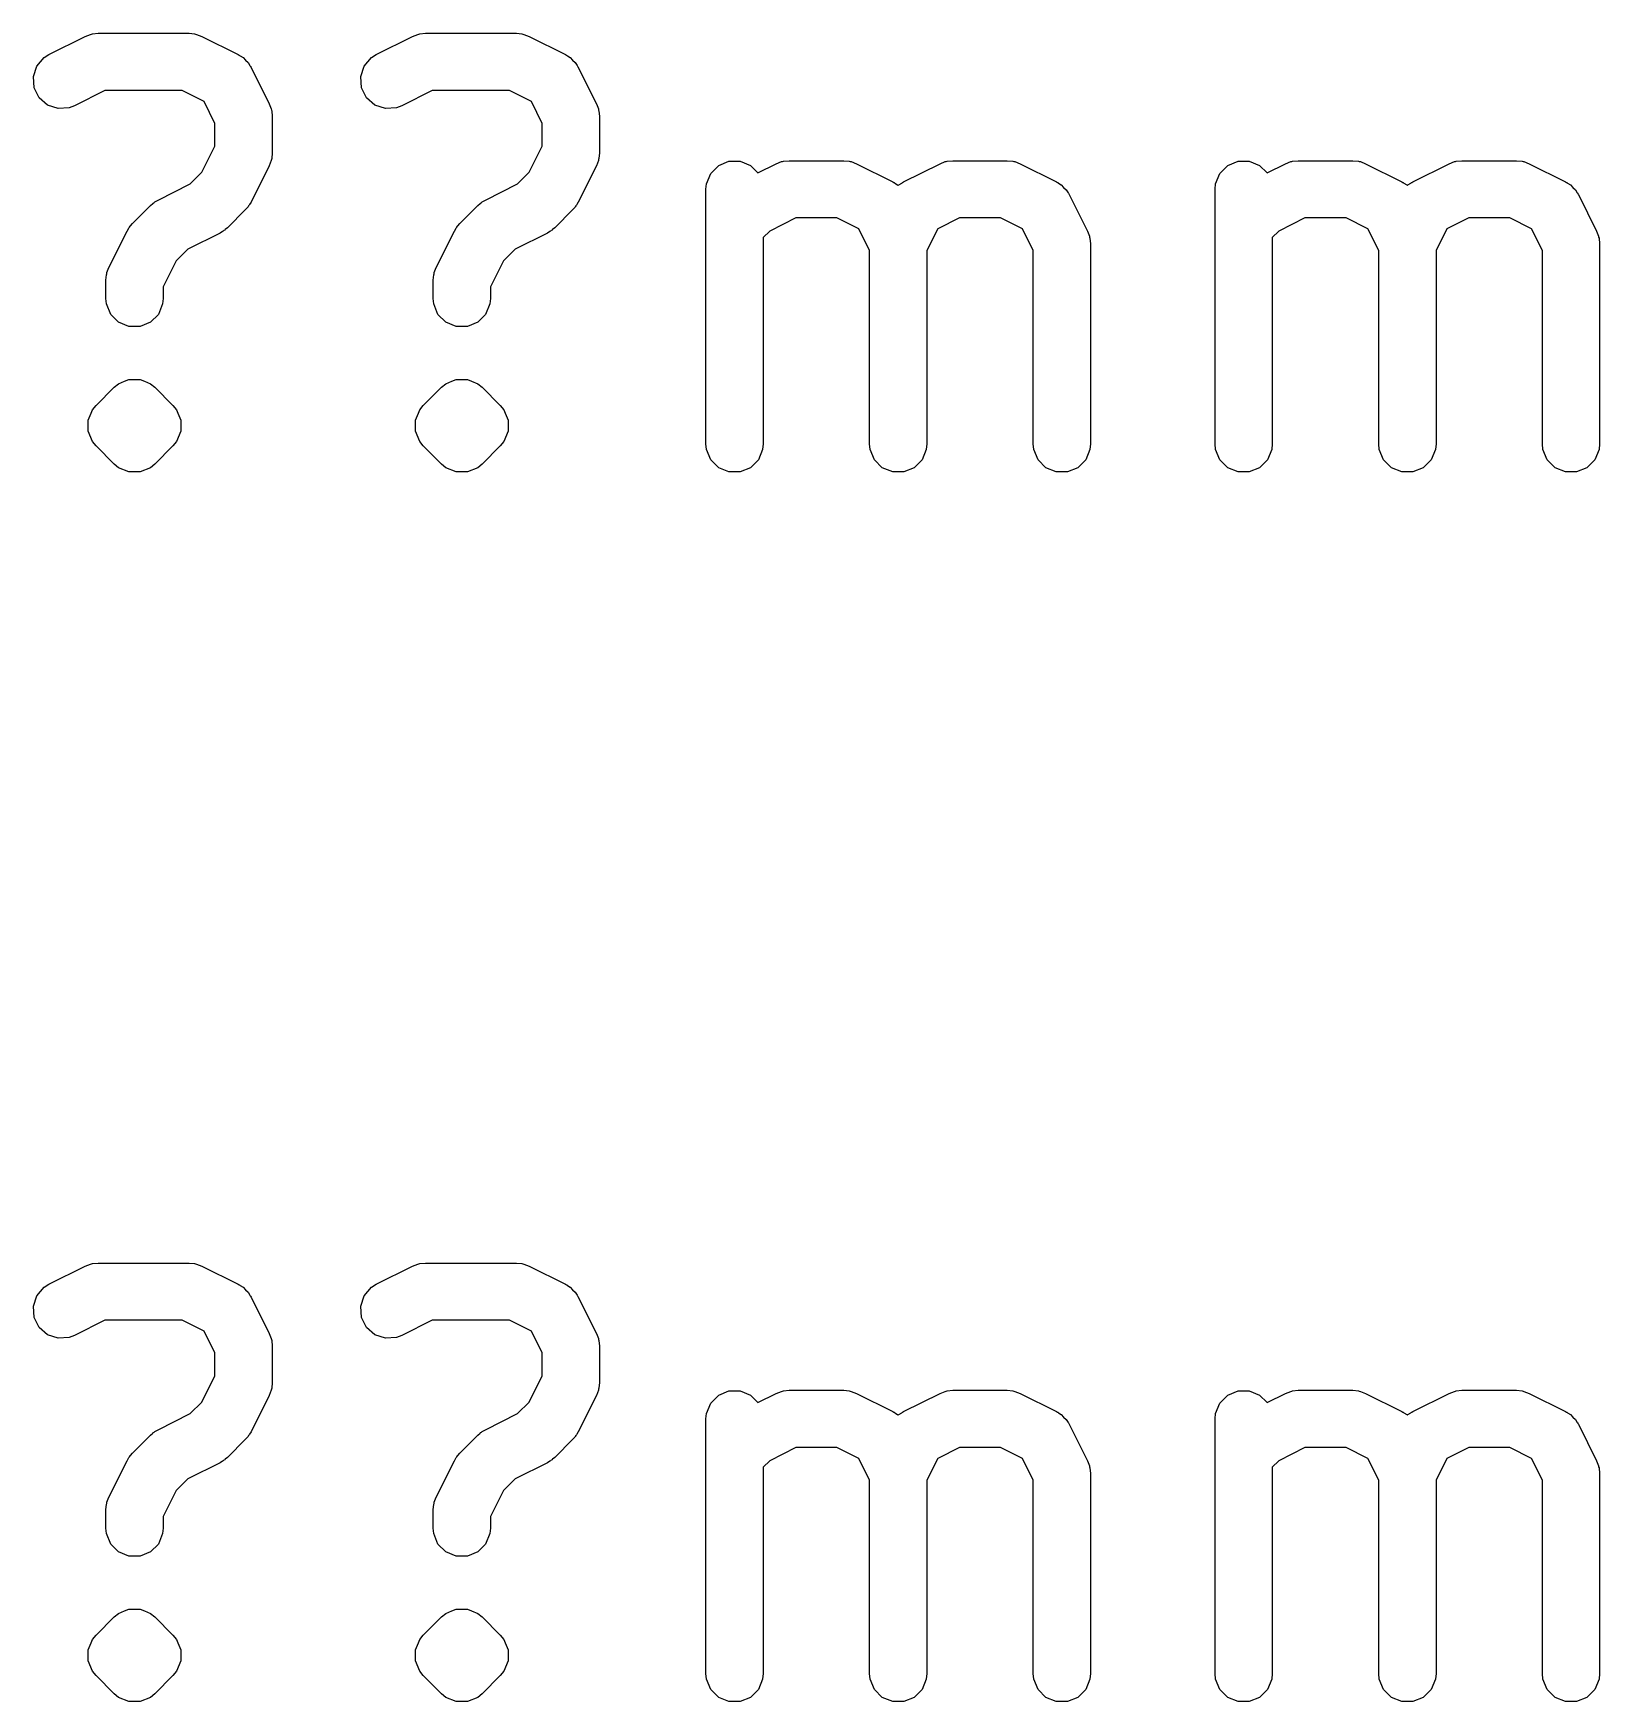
# Model space of a CAD drawing. Extents: x -2.5 to 14, y -2.7 to -1.2.
# Drawn here: x -1.8161 to -1.6546, y -2.2355 to -2.0636 of the extents above; entities that cross this region are included whole.
import ezdxf

# ---------------------------------------------------------------- set-up
doc = ezdxf.new("R2010")
doc.units = 0
doc.header["$MEASUREMENT"] = 0
doc.layers.add('BLACK', color=7, linetype='CONTINUOUS')

msp = doc.modelspace()

# ---------------------------------------------------------------- linework, layer by layer
at = {"layer": 'BLACK', "linetype": 'CONTINUOUS'}
for p, q in [((-1.81071, -2.06387), (-1.81017, -2.06366)), ((-1.81017, -2.06366), (-1.81006, -2.06365)), ((-1.81006, -2.06365), (-1.80996, -2.06361)), ((-1.80996, -2.06361), (-1.80939, -2.06355)), ((-1.80939, -2.06355), (-1.80001, -2.06355)), ((-1.80001, -2.06355), (-1.79944, -2.06361)), ((-1.79944, -2.06361), (-1.79934, -2.06365)), ((-1.79934, -2.06365), (-1.79923, -2.06366)), ((-1.79923, -2.06366), (-1.79869, -2.06387)), ((-1.77696, -2.06387), (-1.77642, -2.06366)), ((-1.77642, -2.06366), (-1.77632, -2.06365)), ((-1.77632, -2.06365), (-1.77622, -2.06361)), ((-1.77622, -2.06361), (-1.77564, -2.06355)), ((-1.77564, -2.06355), (-1.76627, -2.06355)), ((-1.76627, -2.06355), (-1.76569, -2.06361)), ((-1.76569, -2.06361), (-1.76559, -2.06365)), ((-1.76559, -2.06365), (-1.76549, -2.06366)), ((-1.76549, -2.06366), (-1.76495, -2.06387)), ((-1.81446, -2.06574), (-1.81071, -2.06387)), ((-1.79869, -2.06387), (-1.79494, -2.06574)), ((-1.78071, -2.06574), (-1.77696, -2.06387)), ((-1.76495, -2.06387), (-1.7612, -2.06574)), ((-1.81607, -2.06801), (-1.8157, -2.06692)), ((-1.8157, -2.06692), (-1.81495, -2.06605)), ((-1.81495, -2.06605), (-1.81446, -2.06574)), ((-1.79494, -2.06574), (-1.79485, -2.0658)), ((-1.79485, -2.0658), (-1.7948, -2.06582)), ((-1.7948, -2.06582), (-1.79475, -2.06586)), ((-1.79475, -2.06586), (-1.79445, -2.06605)), ((-1.79445, -2.06605), (-1.79421, -2.06633)), ((-1.79421, -2.06633), (-1.79393, -2.06657)), ((-1.79393, -2.06657), (-1.79375, -2.06686)), ((-1.79375, -2.06686), (-1.7937, -2.06692)), ((-1.7937, -2.06692), (-1.79368, -2.06696)), ((-1.79368, -2.06696), (-1.79362, -2.06706)), ((-1.79362, -2.06706), (-1.79175, -2.07081)), ((-1.78232, -2.06801), (-1.78196, -2.06692)), ((-1.78196, -2.06692), (-1.7812, -2.06605)), ((-1.7812, -2.06605), (-1.78071, -2.06574)), ((-1.7612, -2.06574), (-1.7611, -2.0658)), ((-1.7611, -2.0658), (-1.76106, -2.06582)), ((-1.76106, -2.06582), (-1.761, -2.06586)), ((-1.761, -2.06586), (-1.76071, -2.06605)), ((-1.76071, -2.06605), (-1.76047, -2.06633)), ((-1.76047, -2.06633), (-1.76019, -2.06657)), ((-1.76019, -2.06657), (-1.76, -2.06686)), ((-1.76, -2.06686), (-1.75995, -2.06692)), ((-1.75995, -2.06692), (-1.75994, -2.06696)), ((-1.75994, -2.06696), (-1.75988, -2.06706)), ((-1.75988, -2.06706), (-1.758, -2.07081)), ((-1.81599, -2.06916), (-1.81607, -2.06801)), ((-1.78224, -2.06916), (-1.78232, -2.06801)), ((-1.81547, -2.07019), (-1.81599, -2.06916)), ((-1.8146, -2.07095), (-1.81547, -2.07019)), ((-1.80869, -2.06946), (-1.81182, -2.07102)), ((-1.80071, -2.06946), (-1.80869, -2.06946)), ((-1.79847, -2.07058), (-1.80071, -2.06946)), ((-1.79734, -2.07283), (-1.79847, -2.07058)), ((-1.78172, -2.07019), (-1.78224, -2.06916)), ((-1.78085, -2.07095), (-1.78172, -2.07019)), ((-1.77495, -2.06946), (-1.77807, -2.07102)), ((-1.76697, -2.06946), (-1.77495, -2.06946)), ((-1.76472, -2.07058), (-1.76697, -2.06946)), ((-1.7636, -2.07283), (-1.76472, -2.07058)), ((-1.81351, -2.07131), (-1.8146, -2.07095)), ((-1.81236, -2.07123), (-1.81351, -2.07131)), ((-1.81182, -2.07102), (-1.81236, -2.07123)), ((-1.79175, -2.07081), (-1.79154, -2.07135)), ((-1.79154, -2.07135), (-1.79153, -2.07146)), ((-1.79153, -2.07146), (-1.79149, -2.07155)), ((-1.79149, -2.07155), (-1.79144, -2.07213)), ((-1.79144, -2.07213), (-1.79144, -2.07588)), ((-1.77976, -2.07131), (-1.78085, -2.07095)), ((-1.77861, -2.07123), (-1.77976, -2.07131)), ((-1.77807, -2.07102), (-1.77861, -2.07123)), ((-1.758, -2.07081), (-1.7578, -2.07135)), ((-1.7578, -2.07135), (-1.75779, -2.07146)), ((-1.75779, -2.07146), (-1.75775, -2.07155)), ((-1.75775, -2.07155), (-1.75769, -2.07213)), ((-1.75769, -2.07213), (-1.75769, -2.07588)), ((-1.79734, -2.07518), (-1.79734, -2.07283)), ((-1.7636, -2.07518), (-1.7636, -2.07283)), ((-1.79869, -2.07788), (-1.79734, -2.07518)), ((-1.76495, -2.07788), (-1.7636, -2.07518)), ((-1.79175, -2.0772), (-1.79362, -2.08095)), ((-1.79154, -2.07666), (-1.79175, -2.0772)), ((-1.79153, -2.07655), (-1.79154, -2.07666)), ((-1.79149, -2.07646), (-1.79153, -2.07655)), ((-1.79144, -2.07588), (-1.79149, -2.07646)), ((-1.758, -2.0772), (-1.75988, -2.08095)), ((-1.7578, -2.07666), (-1.758, -2.0772)), ((-1.75779, -2.07655), (-1.7578, -2.07666)), ((-1.75775, -2.07646), (-1.75779, -2.07655)), ((-1.75769, -2.07588), (-1.75775, -2.07646)), ((-1.74623, -2.07799), (-1.74541, -2.07717)), ((-1.74541, -2.07717), (-1.74435, -2.07673)), ((-1.74435, -2.07673), (-1.7432, -2.07673)), ((-1.7432, -2.07673), (-1.74213, -2.07717)), ((-1.74213, -2.07717), (-1.74137, -2.07794)), ((-1.74137, -2.07794), (-1.73947, -2.07699)), ((-1.73947, -2.07699), (-1.73893, -2.07678)), ((-1.73893, -2.07678), (-1.73882, -2.07677)), ((-1.73882, -2.07677), (-1.73872, -2.07673)), ((-1.73872, -2.07673), (-1.73815, -2.07668)), ((-1.73815, -2.07668), (-1.73252, -2.07668)), ((-1.73252, -2.07668), (-1.73195, -2.07673)), ((-1.73195, -2.07673), (-1.73185, -2.07677)), ((-1.73185, -2.07677), (-1.73174, -2.07678)), ((-1.73174, -2.07678), (-1.7312, -2.07699)), ((-1.7312, -2.07699), (-1.72745, -2.07886)), ((-1.72634, -2.07886), (-1.72259, -2.07699)), ((-1.72259, -2.07699), (-1.72205, -2.07678)), ((-1.72205, -2.07678), (-1.72195, -2.07677)), ((-1.72195, -2.07677), (-1.72185, -2.07673)), ((-1.72185, -2.07673), (-1.72127, -2.07668)), ((-1.72127, -2.07668), (-1.71565, -2.07668)), ((-1.71565, -2.07668), (-1.71507, -2.07673)), ((-1.71507, -2.07673), (-1.71498, -2.07677)), ((-1.71498, -2.07677), (-1.71487, -2.07678)), ((-1.71487, -2.07678), (-1.71433, -2.07699)), ((-1.71433, -2.07699), (-1.71058, -2.07886)), ((-1.69373, -2.07799), (-1.69292, -2.07717)), ((-1.69292, -2.07717), (-1.69185, -2.07673)), ((-1.69185, -2.07673), (-1.6907, -2.07673)), ((-1.6907, -2.07673), (-1.68964, -2.07717)), ((-1.68964, -2.07717), (-1.68887, -2.07794)), ((-1.68887, -2.07794), (-1.68697, -2.07699)), ((-1.68697, -2.07699), (-1.68643, -2.07678)), ((-1.68643, -2.07678), (-1.68633, -2.07677)), ((-1.68633, -2.07677), (-1.68623, -2.07673)), ((-1.68623, -2.07673), (-1.68565, -2.07668)), ((-1.68565, -2.07668), (-1.68003, -2.07668)), ((-1.68003, -2.07668), (-1.67945, -2.07673)), ((-1.67945, -2.07673), (-1.67936, -2.07677)), ((-1.67936, -2.07677), (-1.67925, -2.07678)), ((-1.67925, -2.07678), (-1.67871, -2.07699)), ((-1.67871, -2.07699), (-1.67496, -2.07886)), ((-1.67385, -2.07886), (-1.6701, -2.07699)), ((-1.6701, -2.07699), (-1.66956, -2.07678)), ((-1.66956, -2.07678), (-1.66945, -2.07677)), ((-1.66945, -2.07677), (-1.66936, -2.07673)), ((-1.66936, -2.07673), (-1.66878, -2.07668)), ((-1.66878, -2.07668), (-1.66316, -2.07668)), ((-1.66316, -2.07668), (-1.66258, -2.07673)), ((-1.66258, -2.07673), (-1.66248, -2.07677)), ((-1.66248, -2.07677), (-1.66238, -2.07678)), ((-1.66238, -2.07678), (-1.66184, -2.07699)), ((-1.66184, -2.07699), (-1.65809, -2.07886)), ((-1.80321, -2.08074), (-1.79989, -2.07908)), ((-1.79989, -2.07908), (-1.79869, -2.07788)), ((-1.76946, -2.08074), (-1.76614, -2.07908)), ((-1.76614, -2.07908), (-1.76495, -2.07788)), ((-1.74672, -2.07963), (-1.74667, -2.07905)), ((-1.74667, -2.07905), (-1.74623, -2.07799)), ((-1.72745, -2.07886), (-1.72736, -2.07892)), ((-1.72736, -2.07892), (-1.72731, -2.07894)), ((-1.72731, -2.07894), (-1.72725, -2.07899)), ((-1.72725, -2.07899), (-1.72696, -2.07917)), ((-1.72696, -2.07917), (-1.7269, -2.07925)), ((-1.7269, -2.07925), (-1.72683, -2.07917)), ((-1.72683, -2.07917), (-1.72654, -2.07899)), ((-1.72654, -2.07899), (-1.72649, -2.07894)), ((-1.72649, -2.07894), (-1.72644, -2.07892)), ((-1.72644, -2.07892), (-1.72634, -2.07886)), ((-1.71058, -2.07886), (-1.71048, -2.07892)), ((-1.71048, -2.07892), (-1.71044, -2.07894)), ((-1.71044, -2.07894), (-1.71038, -2.07899)), ((-1.71038, -2.07899), (-1.71009, -2.07917)), ((-1.71009, -2.07917), (-1.70985, -2.07945)), ((-1.69423, -2.07963), (-1.69417, -2.07905)), ((-1.69417, -2.07905), (-1.69373, -2.07799)), ((-1.67496, -2.07886), (-1.67486, -2.07892)), ((-1.67486, -2.07892), (-1.67482, -2.07894)), ((-1.67482, -2.07894), (-1.67476, -2.07899)), ((-1.67476, -2.07899), (-1.67447, -2.07917)), ((-1.67447, -2.07917), (-1.6744, -2.07925)), ((-1.6744, -2.07925), (-1.67434, -2.07917)), ((-1.67434, -2.07917), (-1.67405, -2.07899)), ((-1.67405, -2.07899), (-1.67399, -2.07894)), ((-1.67399, -2.07894), (-1.67395, -2.07892)), ((-1.67395, -2.07892), (-1.67385, -2.07886)), ((-1.65809, -2.07886), (-1.65799, -2.07892)), ((-1.65799, -2.07892), (-1.65794, -2.07894)), ((-1.65794, -2.07894), (-1.65789, -2.07899)), ((-1.65789, -2.07899), (-1.6576, -2.07917)), ((-1.6576, -2.07917), (-1.65735, -2.07945)), ((-1.8037, -2.08105), (-1.80361, -2.08099)), ((-1.80361, -2.08099), (-1.80353, -2.08092)), ((-1.80353, -2.08092), (-1.80346, -2.08089)), ((-1.80346, -2.08089), (-1.80321, -2.08074)), ((-1.79362, -2.08095), (-1.79378, -2.0812)), ((-1.76995, -2.08105), (-1.76986, -2.08099)), ((-1.76986, -2.08099), (-1.76978, -2.08092)), ((-1.76978, -2.08092), (-1.76971, -2.08089)), ((-1.76971, -2.08089), (-1.76946, -2.08074)), ((-1.75988, -2.08095), (-1.76003, -2.0812)), ((-1.74672, -2.10588), (-1.74672, -2.07963)), ((-1.70985, -2.07945), (-1.70957, -2.07969)), ((-1.70957, -2.07969), (-1.70938, -2.07999)), ((-1.70938, -2.07999), (-1.70934, -2.08004)), ((-1.70934, -2.08004), (-1.70932, -2.08009)), ((-1.70932, -2.08009), (-1.70926, -2.08018)), ((-1.70926, -2.08018), (-1.70738, -2.08393)), ((-1.69423, -2.10588), (-1.69423, -2.07963)), ((-1.65735, -2.07945), (-1.65707, -2.07969)), ((-1.65707, -2.07969), (-1.65689, -2.07999)), ((-1.65689, -2.07999), (-1.65684, -2.08004)), ((-1.65684, -2.08004), (-1.65683, -2.08009)), ((-1.65683, -2.08009), (-1.65677, -2.08018)), ((-1.65677, -2.08018), (-1.65489, -2.08393)), ((-1.80585, -2.08317), (-1.80398, -2.08129)), ((-1.80398, -2.08129), (-1.80375, -2.08111)), ((-1.80375, -2.08111), (-1.8037, -2.08105)), ((-1.79418, -2.08172), (-1.79605, -2.08359)), ((-1.79399, -2.08149), (-1.79418, -2.08172)), ((-1.79393, -2.08144), (-1.79399, -2.08149)), ((-1.79388, -2.08135), (-1.79393, -2.08144)), ((-1.79381, -2.08127), (-1.79388, -2.08135)), ((-1.79378, -2.0812), (-1.79381, -2.08127)), ((-1.77211, -2.08317), (-1.77023, -2.08129)), ((-1.77023, -2.08129), (-1.77, -2.08111)), ((-1.77, -2.08111), (-1.76995, -2.08105)), ((-1.76043, -2.08172), (-1.76231, -2.08359)), ((-1.76025, -2.08149), (-1.76043, -2.08172)), ((-1.76019, -2.08144), (-1.76025, -2.08149)), ((-1.76013, -2.08135), (-1.76019, -2.08144)), ((-1.76006, -2.08127), (-1.76013, -2.08135)), ((-1.76003, -2.0812), (-1.76006, -2.08127)), ((-1.73745, -2.08258), (-1.74015, -2.08393)), ((-1.73322, -2.08258), (-1.73745, -2.08258)), ((-1.73097, -2.08371), (-1.73322, -2.08258)), ((-1.72058, -2.08258), (-1.72282, -2.08371)), ((-1.71635, -2.08258), (-1.72058, -2.08258)), ((-1.7141, -2.08371), (-1.71635, -2.08258)), ((-1.68496, -2.08258), (-1.68765, -2.08393)), ((-1.68073, -2.08258), (-1.68496, -2.08258)), ((-1.67848, -2.08371), (-1.68073, -2.08258)), ((-1.66808, -2.08258), (-1.67033, -2.08371)), ((-1.66385, -2.08258), (-1.66808, -2.08258)), ((-1.66161, -2.08371), (-1.66385, -2.08258)), ((-1.80828, -2.08768), (-1.8064, -2.08393)), ((-1.8064, -2.08393), (-1.80625, -2.08369)), ((-1.80625, -2.08369), (-1.80622, -2.08361)), ((-1.80622, -2.08361), (-1.80615, -2.08353)), ((-1.80615, -2.08353), (-1.8061, -2.08344)), ((-1.8061, -2.08344), (-1.80604, -2.08339)), ((-1.80604, -2.08339), (-1.80585, -2.08317)), ((-1.79682, -2.08415), (-1.80014, -2.08581)), ((-1.79657, -2.08399), (-1.79682, -2.08415)), ((-1.7965, -2.08396), (-1.79657, -2.08399)), ((-1.79642, -2.08389), (-1.7965, -2.08396)), ((-1.79633, -2.08384), (-1.79642, -2.08389)), ((-1.79628, -2.08378), (-1.79633, -2.08384)), ((-1.79605, -2.08359), (-1.79628, -2.08378)), ((-1.77453, -2.08768), (-1.77266, -2.08393)), ((-1.77266, -2.08393), (-1.7725, -2.08369)), ((-1.7725, -2.08369), (-1.77247, -2.08361)), ((-1.77247, -2.08361), (-1.77241, -2.08353)), ((-1.77241, -2.08353), (-1.77235, -2.08344)), ((-1.77235, -2.08344), (-1.77229, -2.08339)), ((-1.77229, -2.08339), (-1.77211, -2.08317)), ((-1.76307, -2.08415), (-1.76639, -2.08581)), ((-1.76283, -2.08399), (-1.76307, -2.08415)), ((-1.76275, -2.08396), (-1.76283, -2.08399)), ((-1.76267, -2.08389), (-1.76275, -2.08396)), ((-1.76258, -2.08384), (-1.76267, -2.08389)), ((-1.76253, -2.08378), (-1.76258, -2.08384)), ((-1.76231, -2.08359), (-1.76253, -2.08378)), ((-1.74015, -2.08393), (-1.74082, -2.0846)), ((-1.72985, -2.08595), (-1.73097, -2.08371)), ((-1.72282, -2.08371), (-1.72395, -2.08595)), ((-1.71298, -2.08595), (-1.7141, -2.08371)), ((-1.70738, -2.08393), (-1.70718, -2.08447)), ((-1.68765, -2.08393), (-1.68833, -2.0846)), ((-1.67736, -2.08595), (-1.67848, -2.08371)), ((-1.67033, -2.08371), (-1.67145, -2.08595)), ((-1.66048, -2.08595), (-1.66161, -2.08371)), ((-1.65489, -2.08393), (-1.65468, -2.08447)), ((-1.80014, -2.08581), (-1.80134, -2.087)), ((-1.76639, -2.08581), (-1.76759, -2.087)), ((-1.74082, -2.0846), (-1.74082, -2.10588)), ((-1.72985, -2.10588), (-1.72985, -2.08595)), ((-1.72395, -2.08595), (-1.72395, -2.10588)), ((-1.71298, -2.10588), (-1.71298, -2.08595)), ((-1.70718, -2.08447), (-1.70717, -2.08458)), ((-1.70717, -2.08458), (-1.70713, -2.08468)), ((-1.70713, -2.08468), (-1.70707, -2.08525)), ((-1.70707, -2.08525), (-1.70707, -2.10588)), ((-1.68833, -2.0846), (-1.68833, -2.10588)), ((-1.67736, -2.10588), (-1.67736, -2.08595)), ((-1.67145, -2.08595), (-1.67145, -2.10588)), ((-1.66048, -2.10588), (-1.66048, -2.08595)), ((-1.65468, -2.08447), (-1.65468, -2.08458)), ((-1.65468, -2.08458), (-1.65464, -2.08468)), ((-1.65464, -2.08468), (-1.65458, -2.08525)), ((-1.65458, -2.08525), (-1.65458, -2.10588)), ((-1.80849, -2.08822), (-1.80828, -2.08768)), ((-1.80134, -2.087), (-1.80269, -2.0897)), ((-1.77474, -2.08822), (-1.77453, -2.08768)), ((-1.76759, -2.087), (-1.76894, -2.0897)), ((-1.80859, -2.089), (-1.80853, -2.08843)), ((-1.80859, -2.09088), (-1.80859, -2.089)), ((-1.80853, -2.08843), (-1.80849, -2.08833)), ((-1.80849, -2.08833), (-1.80849, -2.08822)), ((-1.77485, -2.089), (-1.77479, -2.08843)), ((-1.77485, -2.09088), (-1.77485, -2.089)), ((-1.77479, -2.08843), (-1.77475, -2.08833)), ((-1.77475, -2.08833), (-1.77474, -2.08822)), ((-1.80853, -2.09145), (-1.80859, -2.09088)), ((-1.80269, -2.09088), (-1.80274, -2.09145)), ((-1.80269, -2.0897), (-1.80269, -2.09088)), ((-1.77479, -2.09145), (-1.77485, -2.09088)), ((-1.76894, -2.09088), (-1.769, -2.09145)), ((-1.76894, -2.0897), (-1.76894, -2.09088)), ((-1.80809, -2.09252), (-1.80853, -2.09145)), ((-1.80728, -2.09333), (-1.80809, -2.09252)), ((-1.80318, -2.09252), (-1.804, -2.09333)), ((-1.80274, -2.09145), (-1.80318, -2.09252)), ((-1.77435, -2.09252), (-1.77479, -2.09145)), ((-1.77353, -2.09333), (-1.77435, -2.09252)), ((-1.76944, -2.09252), (-1.77025, -2.09333)), ((-1.769, -2.09145), (-1.76944, -2.09252)), ((-1.80621, -2.09377), (-1.80728, -2.09333)), ((-1.80506, -2.09377), (-1.80621, -2.09377)), ((-1.804, -2.09333), (-1.80506, -2.09377)), ((-1.77247, -2.09377), (-1.77353, -2.09333)), ((-1.77132, -2.09377), (-1.77247, -2.09377)), ((-1.77025, -2.09333), (-1.77132, -2.09377)), ((-1.80773, -2.10004), (-1.80728, -2.09967)), ((-1.80728, -2.09967), (-1.80666, -2.09941)), ((-1.80728, -2.09967), (-1.80728, -2.09967)), ((-1.80666, -2.09941), (-1.80621, -2.09923)), ((-1.80621, -2.09923), (-1.80506, -2.09923)), ((-1.80506, -2.09923), (-1.80506, -2.09923)), ((-1.80506, -2.09923), (-1.80462, -2.09941)), ((-1.80462, -2.09941), (-1.804, -2.09967)), ((-1.804, -2.09967), (-1.804, -2.09967)), ((-1.804, -2.09967), (-1.80355, -2.10004)), ((-1.77398, -2.10004), (-1.77353, -2.09967)), ((-1.77353, -2.09967), (-1.77291, -2.09941)), ((-1.77353, -2.09967), (-1.77353, -2.09967)), ((-1.77291, -2.09941), (-1.77247, -2.09923)), ((-1.77247, -2.09923), (-1.77132, -2.09923)), ((-1.77132, -2.09923), (-1.77132, -2.09923)), ((-1.77132, -2.09923), (-1.77088, -2.09941)), ((-1.77088, -2.09941), (-1.77025, -2.09967)), ((-1.77025, -2.09967), (-1.77025, -2.09967)), ((-1.77025, -2.09967), (-1.7698, -2.10004)), ((-1.8096, -2.10191), (-1.80773, -2.10004)), ((-1.80355, -2.10004), (-1.80168, -2.10191)), ((-1.77586, -2.10191), (-1.77398, -2.10004)), ((-1.7698, -2.10004), (-1.76793, -2.10191)), ((-1.81041, -2.10343), (-1.81011, -2.1027)), ((-1.81011, -2.1027), (-1.80997, -2.10236)), ((-1.80997, -2.10236), (-1.8096, -2.10191)), ((-1.80168, -2.10191), (-1.80131, -2.10236)), ((-1.80131, -2.10236), (-1.80117, -2.1027)), ((-1.80117, -2.1027), (-1.80087, -2.10343)), ((-1.77666, -2.10343), (-1.77636, -2.1027)), ((-1.77636, -2.1027), (-1.77622, -2.10236)), ((-1.77622, -2.10236), (-1.77586, -2.10191)), ((-1.76793, -2.10191), (-1.76756, -2.10236)), ((-1.76756, -2.10236), (-1.76742, -2.1027)), ((-1.76742, -2.1027), (-1.76712, -2.10343)), ((-1.81041, -2.10458), (-1.81041, -2.10343)), ((-1.80997, -2.10564), (-1.81041, -2.10458)), ((-1.80087, -2.10458), (-1.80131, -2.10564)), ((-1.80087, -2.10343), (-1.80087, -2.10458)), ((-1.77666, -2.10458), (-1.77666, -2.10343)), ((-1.77622, -2.10564), (-1.77666, -2.10458)), ((-1.76712, -2.10458), (-1.76756, -2.10564)), ((-1.76712, -2.10343), (-1.76712, -2.10458)), ((-1.8096, -2.10609), (-1.80997, -2.10564)), ((-1.80773, -2.10796), (-1.8096, -2.10609)), ((-1.80168, -2.10609), (-1.80355, -2.10796)), ((-1.80131, -2.10564), (-1.80168, -2.10609)), ((-1.77586, -2.10609), (-1.77622, -2.10564)), ((-1.77398, -2.10796), (-1.77586, -2.10609)), ((-1.76793, -2.10609), (-1.7698, -2.10796)), ((-1.76756, -2.10564), (-1.76793, -2.10609)), ((-1.74667, -2.10645), (-1.74672, -2.10588)), ((-1.74623, -2.10752), (-1.74667, -2.10645)), ((-1.74088, -2.10645), (-1.74132, -2.10752)), ((-1.74082, -2.10588), (-1.74088, -2.10645)), ((-1.72979, -2.10645), (-1.72985, -2.10588)), ((-1.72935, -2.10752), (-1.72979, -2.10645)), ((-1.724, -2.10645), (-1.72444, -2.10752)), ((-1.72395, -2.10588), (-1.724, -2.10645)), ((-1.71292, -2.10645), (-1.71298, -2.10588)), ((-1.71248, -2.10752), (-1.71292, -2.10645)), ((-1.70713, -2.10645), (-1.70757, -2.10752)), ((-1.70707, -2.10588), (-1.70713, -2.10645)), ((-1.69417, -2.10645), (-1.69423, -2.10588)), ((-1.69373, -2.10752), (-1.69417, -2.10645)), ((-1.68838, -2.10645), (-1.68882, -2.10752)), ((-1.68833, -2.10588), (-1.68838, -2.10645)), ((-1.6773, -2.10645), (-1.67736, -2.10588)), ((-1.67686, -2.10752), (-1.6773, -2.10645)), ((-1.67151, -2.10645), (-1.67195, -2.10752)), ((-1.67145, -2.10588), (-1.67151, -2.10645)), ((-1.66043, -2.10645), (-1.66048, -2.10588)), ((-1.65999, -2.10752), (-1.66043, -2.10645)), ((-1.65464, -2.10645), (-1.65508, -2.10752)), ((-1.65458, -2.10588), (-1.65464, -2.10645)), ((-1.80728, -2.10833), (-1.80773, -2.10796)), ((-1.80621, -2.10877), (-1.80728, -2.10833)), ((-1.804, -2.10833), (-1.80506, -2.10877)), ((-1.80355, -2.10796), (-1.804, -2.10833)), ((-1.77353, -2.10833), (-1.77398, -2.10796)), ((-1.77247, -2.10877), (-1.77353, -2.10833)), ((-1.77025, -2.10833), (-1.77132, -2.10877)), ((-1.7698, -2.10796), (-1.77025, -2.10833)), ((-1.74541, -2.10833), (-1.74623, -2.10752)), ((-1.74435, -2.10877), (-1.74541, -2.10833)), ((-1.74213, -2.10833), (-1.7432, -2.10877)), ((-1.74132, -2.10752), (-1.74213, -2.10833)), ((-1.72854, -2.10833), (-1.72935, -2.10752)), ((-1.72747, -2.10877), (-1.72854, -2.10833)), ((-1.72526, -2.10833), (-1.72632, -2.10877)), ((-1.72444, -2.10752), (-1.72526, -2.10833)), ((-1.71167, -2.10833), (-1.71248, -2.10752)), ((-1.7106, -2.10877), (-1.71167, -2.10833)), ((-1.70839, -2.10833), (-1.70945, -2.10877)), ((-1.70757, -2.10752), (-1.70839, -2.10833)), ((-1.69292, -2.10833), (-1.69373, -2.10752)), ((-1.69185, -2.10877), (-1.69292, -2.10833)), ((-1.68964, -2.10833), (-1.6907, -2.10877)), ((-1.68882, -2.10752), (-1.68964, -2.10833)), ((-1.67605, -2.10833), (-1.67686, -2.10752)), ((-1.67498, -2.10877), (-1.67605, -2.10833)), ((-1.67276, -2.10833), (-1.67383, -2.10877)), ((-1.67195, -2.10752), (-1.67276, -2.10833)), ((-1.65917, -2.10833), (-1.65999, -2.10752)), ((-1.65811, -2.10877), (-1.65917, -2.10833)), ((-1.65589, -2.10833), (-1.65696, -2.10877)), ((-1.65508, -2.10752), (-1.65589, -2.10833)), ((-1.80506, -2.10877), (-1.80621, -2.10877)), ((-1.80621, -2.10877), (-1.80621, -2.10877)), ((-1.80506, -2.10877), (-1.80506, -2.10877)), ((-1.77132, -2.10877), (-1.77247, -2.10877)), ((-1.77247, -2.10877), (-1.77247, -2.10877)), ((-1.77132, -2.10877), (-1.77132, -2.10877)), ((-1.7432, -2.10877), (-1.74435, -2.10877)), ((-1.72632, -2.10877), (-1.72747, -2.10877)), ((-1.70945, -2.10877), (-1.7106, -2.10877)), ((-1.6907, -2.10877), (-1.69185, -2.10877)), ((-1.67383, -2.10877), (-1.67498, -2.10877)), ((-1.65696, -2.10877), (-1.65811, -2.10877)), ((-1.81446, -2.19251), (-1.81071, -2.19063)), ((-1.81071, -2.19063), (-1.81017, -2.19043)), ((-1.81017, -2.19043), (-1.81006, -2.19042)), ((-1.81006, -2.19042), (-1.80996, -2.19038)), ((-1.80996, -2.19038), (-1.80939, -2.19032)), ((-1.80939, -2.19032), (-1.80001, -2.19032)), ((-1.80001, -2.19032), (-1.79944, -2.19038)), ((-1.79944, -2.19038), (-1.79934, -2.19042)), ((-1.79934, -2.19042), (-1.79923, -2.19043)), ((-1.79923, -2.19043), (-1.79869, -2.19063)), ((-1.79869, -2.19063), (-1.79494, -2.19251)), ((-1.78071, -2.19251), (-1.77696, -2.19063)), ((-1.77696, -2.19063), (-1.77642, -2.19043)), ((-1.77642, -2.19043), (-1.77632, -2.19042)), ((-1.77632, -2.19042), (-1.77622, -2.19038)), ((-1.77622, -2.19038), (-1.77564, -2.19032)), ((-1.77564, -2.19032), (-1.76627, -2.19032)), ((-1.76627, -2.19032), (-1.76569, -2.19038)), ((-1.76569, -2.19038), (-1.76559, -2.19042)), ((-1.76559, -2.19042), (-1.76549, -2.19043)), ((-1.76549, -2.19043), (-1.76495, -2.19063)), ((-1.76495, -2.19063), (-1.7612, -2.19251)), ((-1.8157, -2.19369), (-1.81495, -2.19282)), ((-1.81495, -2.19282), (-1.81446, -2.19251)), ((-1.79494, -2.19251), (-1.79485, -2.19257)), ((-1.79485, -2.19257), (-1.7948, -2.19258)), ((-1.7948, -2.19258), (-1.79475, -2.19263)), ((-1.79475, -2.19263), (-1.79445, -2.19282)), ((-1.79445, -2.19282), (-1.79421, -2.1931)), ((-1.78196, -2.19369), (-1.7812, -2.19282)), ((-1.7812, -2.19282), (-1.78071, -2.19251)), ((-1.7612, -2.19251), (-1.7611, -2.19257)), ((-1.7611, -2.19257), (-1.76106, -2.19258)), ((-1.76106, -2.19258), (-1.761, -2.19263)), ((-1.761, -2.19263), (-1.76071, -2.19282)), ((-1.76071, -2.19282), (-1.76047, -2.1931)), ((-1.81607, -2.19478), (-1.8157, -2.19369)), ((-1.79421, -2.1931), (-1.79393, -2.19334)), ((-1.79393, -2.19334), (-1.79375, -2.19363)), ((-1.79375, -2.19363), (-1.7937, -2.19369)), ((-1.7937, -2.19369), (-1.79368, -2.19373)), ((-1.79368, -2.19373), (-1.79362, -2.19383)), ((-1.79362, -2.19383), (-1.79175, -2.19758)), ((-1.78232, -2.19478), (-1.78196, -2.19369)), ((-1.76047, -2.1931), (-1.76019, -2.19334)), ((-1.76019, -2.19334), (-1.76, -2.19363)), ((-1.76, -2.19363), (-1.75995, -2.19369)), ((-1.75995, -2.19369), (-1.75994, -2.19373)), ((-1.75994, -2.19373), (-1.75988, -2.19383)), ((-1.75988, -2.19383), (-1.758, -2.19758)), ((-1.81599, -2.19593), (-1.81607, -2.19478)), ((-1.81547, -2.19696), (-1.81599, -2.19593)), ((-1.80869, -2.19623), (-1.81182, -2.19779)), ((-1.80071, -2.19623), (-1.80869, -2.19623)), ((-1.79847, -2.19735), (-1.80071, -2.19623)), ((-1.78224, -2.19593), (-1.78232, -2.19478)), ((-1.78172, -2.19696), (-1.78224, -2.19593)), ((-1.77495, -2.19623), (-1.77807, -2.19779)), ((-1.76697, -2.19623), (-1.77495, -2.19623)), ((-1.76472, -2.19735), (-1.76697, -2.19623)), ((-1.8146, -2.19771), (-1.81547, -2.19696)), ((-1.81351, -2.19808), (-1.8146, -2.19771)), ((-1.81182, -2.19779), (-1.81236, -2.198)), ((-1.79734, -2.19959), (-1.79847, -2.19735)), ((-1.79175, -2.19758), (-1.79154, -2.19812)), ((-1.78085, -2.19771), (-1.78172, -2.19696)), ((-1.77976, -2.19808), (-1.78085, -2.19771)), ((-1.77807, -2.19779), (-1.77861, -2.198)), ((-1.7636, -2.19959), (-1.76472, -2.19735)), ((-1.758, -2.19758), (-1.7578, -2.19812)), ((-1.81236, -2.198), (-1.81351, -2.19808)), ((-1.79734, -2.20195), (-1.79734, -2.19959)), ((-1.79154, -2.19812), (-1.79153, -2.19822)), ((-1.79153, -2.19822), (-1.79149, -2.19832)), ((-1.79149, -2.19832), (-1.79144, -2.1989)), ((-1.79144, -2.1989), (-1.79144, -2.20265)), ((-1.77861, -2.198), (-1.77976, -2.19808)), ((-1.7636, -2.20195), (-1.7636, -2.19959)), ((-1.7578, -2.19812), (-1.75779, -2.19822)), ((-1.75779, -2.19822), (-1.75775, -2.19832)), ((-1.75775, -2.19832), (-1.75769, -2.1989)), ((-1.75769, -2.1989), (-1.75769, -2.20265)), ((-1.79869, -2.20465), (-1.79734, -2.20195)), ((-1.79144, -2.20265), (-1.79149, -2.20322)), ((-1.76495, -2.20465), (-1.7636, -2.20195)), ((-1.75769, -2.20265), (-1.75775, -2.20322)), ((-1.79989, -2.20584), (-1.79869, -2.20465)), ((-1.79175, -2.20397), (-1.79362, -2.20772)), ((-1.79154, -2.20343), (-1.79175, -2.20397)), ((-1.79153, -2.20332), (-1.79154, -2.20343)), ((-1.79149, -2.20322), (-1.79153, -2.20332)), ((-1.76614, -2.20584), (-1.76495, -2.20465)), ((-1.758, -2.20397), (-1.75988, -2.20772)), ((-1.7578, -2.20343), (-1.758, -2.20397)), ((-1.75779, -2.20332), (-1.7578, -2.20343)), ((-1.75775, -2.20322), (-1.75779, -2.20332)), ((-1.74667, -2.20582), (-1.74623, -2.20476)), ((-1.74623, -2.20476), (-1.74541, -2.20394)), ((-1.74541, -2.20394), (-1.74435, -2.2035)), ((-1.74435, -2.2035), (-1.7432, -2.2035)), ((-1.7432, -2.2035), (-1.74213, -2.20394)), ((-1.74213, -2.20394), (-1.74137, -2.20471)), ((-1.74137, -2.20471), (-1.73947, -2.20376)), ((-1.73947, -2.20376), (-1.73893, -2.20355)), ((-1.73893, -2.20355), (-1.73882, -2.20354)), ((-1.73882, -2.20354), (-1.73872, -2.2035)), ((-1.73872, -2.2035), (-1.73815, -2.20344)), ((-1.73815, -2.20344), (-1.73252, -2.20344)), ((-1.73252, -2.20344), (-1.73195, -2.2035)), ((-1.73195, -2.2035), (-1.73185, -2.20354)), ((-1.73185, -2.20354), (-1.73174, -2.20355)), ((-1.73174, -2.20355), (-1.7312, -2.20376)), ((-1.7312, -2.20376), (-1.72745, -2.20563)), ((-1.72634, -2.20563), (-1.72259, -2.20376)), ((-1.72259, -2.20376), (-1.72205, -2.20355)), ((-1.72205, -2.20355), (-1.72195, -2.20354)), ((-1.72195, -2.20354), (-1.72185, -2.2035)), ((-1.72185, -2.2035), (-1.72127, -2.20344)), ((-1.72127, -2.20344), (-1.71565, -2.20344)), ((-1.71565, -2.20344), (-1.71507, -2.2035)), ((-1.71507, -2.2035), (-1.71498, -2.20354)), ((-1.71498, -2.20354), (-1.71487, -2.20355)), ((-1.71487, -2.20355), (-1.71433, -2.20376)), ((-1.71433, -2.20376), (-1.71058, -2.20563)), ((-1.69417, -2.20582), (-1.69373, -2.20476)), ((-1.69373, -2.20476), (-1.69292, -2.20394)), ((-1.69292, -2.20394), (-1.69185, -2.2035)), ((-1.69185, -2.2035), (-1.6907, -2.2035)), ((-1.6907, -2.2035), (-1.68964, -2.20394)), ((-1.68964, -2.20394), (-1.68887, -2.20471)), ((-1.68887, -2.20471), (-1.68697, -2.20376)), ((-1.68697, -2.20376), (-1.68643, -2.20355)), ((-1.68643, -2.20355), (-1.68633, -2.20354)), ((-1.68633, -2.20354), (-1.68623, -2.2035)), ((-1.68623, -2.2035), (-1.68565, -2.20344)), ((-1.68565, -2.20344), (-1.68003, -2.20344)), ((-1.68003, -2.20344), (-1.67945, -2.2035)), ((-1.67945, -2.2035), (-1.67936, -2.20354)), ((-1.67936, -2.20354), (-1.67925, -2.20355)), ((-1.67925, -2.20355), (-1.67871, -2.20376)), ((-1.67871, -2.20376), (-1.67496, -2.20563)), ((-1.67385, -2.20563), (-1.6701, -2.20376)), ((-1.6701, -2.20376), (-1.66956, -2.20355)), ((-1.66956, -2.20355), (-1.66945, -2.20354)), ((-1.66945, -2.20354), (-1.66936, -2.2035)), ((-1.66936, -2.2035), (-1.66878, -2.20344)), ((-1.66878, -2.20344), (-1.66316, -2.20344)), ((-1.66316, -2.20344), (-1.66258, -2.2035)), ((-1.66258, -2.2035), (-1.66248, -2.20354)), ((-1.66248, -2.20354), (-1.66238, -2.20355)), ((-1.66238, -2.20355), (-1.66184, -2.20376)), ((-1.66184, -2.20376), (-1.65809, -2.20563)), ((-1.80321, -2.20751), (-1.79989, -2.20584)), ((-1.76946, -2.20751), (-1.76614, -2.20584)), ((-1.74672, -2.2064), (-1.74667, -2.20582)), ((-1.74672, -2.23264), (-1.74672, -2.2064)), ((-1.72745, -2.20563), (-1.72736, -2.20569)), ((-1.72736, -2.20569), (-1.72731, -2.20571)), ((-1.72731, -2.20571), (-1.72725, -2.20576)), ((-1.72725, -2.20576), (-1.72696, -2.20594)), ((-1.72696, -2.20594), (-1.7269, -2.20601)), ((-1.7269, -2.20601), (-1.72683, -2.20594)), ((-1.72683, -2.20594), (-1.72654, -2.20576)), ((-1.72654, -2.20576), (-1.72649, -2.20571)), ((-1.72649, -2.20571), (-1.72644, -2.20569)), ((-1.72644, -2.20569), (-1.72634, -2.20563)), ((-1.71058, -2.20563), (-1.71048, -2.20569)), ((-1.71048, -2.20569), (-1.71044, -2.20571)), ((-1.71044, -2.20571), (-1.71038, -2.20576)), ((-1.71038, -2.20576), (-1.71009, -2.20594)), ((-1.71009, -2.20594), (-1.70985, -2.20622)), ((-1.70985, -2.20622), (-1.70957, -2.20646)), ((-1.70957, -2.20646), (-1.70938, -2.20675)), ((-1.69423, -2.2064), (-1.69417, -2.20582)), ((-1.69423, -2.23264), (-1.69423, -2.2064)), ((-1.67496, -2.20563), (-1.67486, -2.20569)), ((-1.67486, -2.20569), (-1.67482, -2.20571)), ((-1.67482, -2.20571), (-1.67476, -2.20576)), ((-1.67476, -2.20576), (-1.67447, -2.20594)), ((-1.67447, -2.20594), (-1.6744, -2.20601)), ((-1.6744, -2.20601), (-1.67434, -2.20594)), ((-1.67434, -2.20594), (-1.67405, -2.20576)), ((-1.67405, -2.20576), (-1.67399, -2.20571)), ((-1.67399, -2.20571), (-1.67395, -2.20569)), ((-1.67395, -2.20569), (-1.67385, -2.20563)), ((-1.65809, -2.20563), (-1.65799, -2.20569)), ((-1.65799, -2.20569), (-1.65794, -2.20571)), ((-1.65794, -2.20571), (-1.65789, -2.20576)), ((-1.65789, -2.20576), (-1.6576, -2.20594)), ((-1.6576, -2.20594), (-1.65735, -2.20622)), ((-1.65735, -2.20622), (-1.65707, -2.20646)), ((-1.65707, -2.20646), (-1.65689, -2.20675)), ((-1.80585, -2.20993), (-1.80398, -2.20806)), ((-1.80398, -2.20806), (-1.80375, -2.20787)), ((-1.80375, -2.20787), (-1.8037, -2.20781)), ((-1.8037, -2.20781), (-1.80361, -2.20776)), ((-1.80361, -2.20776), (-1.80353, -2.20769)), ((-1.80353, -2.20769), (-1.80346, -2.20766)), ((-1.80346, -2.20766), (-1.80321, -2.20751)), ((-1.79399, -2.20826), (-1.79418, -2.20848)), ((-1.79393, -2.20821), (-1.79399, -2.20826)), ((-1.79388, -2.20812), (-1.79393, -2.20821)), ((-1.79381, -2.20804), (-1.79388, -2.20812)), ((-1.79378, -2.20797), (-1.79381, -2.20804)), ((-1.79362, -2.20772), (-1.79378, -2.20797)), ((-1.77211, -2.20993), (-1.77023, -2.20806)), ((-1.77023, -2.20806), (-1.77, -2.20787)), ((-1.77, -2.20787), (-1.76995, -2.20781)), ((-1.76995, -2.20781), (-1.76986, -2.20776)), ((-1.76986, -2.20776), (-1.76978, -2.20769)), ((-1.76978, -2.20769), (-1.76971, -2.20766)), ((-1.76971, -2.20766), (-1.76946, -2.20751)), ((-1.76025, -2.20826), (-1.76043, -2.20848)), ((-1.76019, -2.20821), (-1.76025, -2.20826)), ((-1.76013, -2.20812), (-1.76019, -2.20821)), ((-1.76006, -2.20804), (-1.76013, -2.20812)), ((-1.76003, -2.20797), (-1.76006, -2.20804)), ((-1.75988, -2.20772), (-1.76003, -2.20797)), ((-1.70938, -2.20675), (-1.70934, -2.20681)), ((-1.70934, -2.20681), (-1.70932, -2.20685)), ((-1.70932, -2.20685), (-1.70926, -2.20695)), ((-1.70926, -2.20695), (-1.70738, -2.2107)), ((-1.65689, -2.20675), (-1.65684, -2.20681)), ((-1.65684, -2.20681), (-1.65683, -2.20685)), ((-1.65683, -2.20685), (-1.65677, -2.20695)), ((-1.65677, -2.20695), (-1.65489, -2.2107)), ((-1.80604, -2.21016), (-1.80585, -2.20993)), ((-1.79418, -2.20848), (-1.79605, -2.21036)), ((-1.77229, -2.21016), (-1.77211, -2.20993)), ((-1.76043, -2.20848), (-1.76231, -2.21036)), ((-1.73745, -2.20935), (-1.74015, -2.2107)), ((-1.73322, -2.20935), (-1.73745, -2.20935)), ((-1.73097, -2.21047), (-1.73322, -2.20935)), ((-1.72058, -2.20935), (-1.72282, -2.21047)), ((-1.71635, -2.20935), (-1.72058, -2.20935)), ((-1.7141, -2.21047), (-1.71635, -2.20935)), ((-1.68496, -2.20935), (-1.68765, -2.2107)), ((-1.68073, -2.20935), (-1.68496, -2.20935)), ((-1.67848, -2.21047), (-1.68073, -2.20935)), ((-1.66808, -2.20935), (-1.67033, -2.21047)), ((-1.66385, -2.20935), (-1.66808, -2.20935)), ((-1.66161, -2.21047), (-1.66385, -2.20935)), ((-1.80828, -2.21445), (-1.8064, -2.2107)), ((-1.8064, -2.2107), (-1.80625, -2.21045)), ((-1.80625, -2.21045), (-1.80622, -2.21038)), ((-1.80622, -2.21038), (-1.80615, -2.2103)), ((-1.80615, -2.2103), (-1.8061, -2.21021)), ((-1.8061, -2.21021), (-1.80604, -2.21016)), ((-1.79682, -2.21091), (-1.80014, -2.21257)), ((-1.79657, -2.21076), (-1.79682, -2.21091)), ((-1.7965, -2.21073), (-1.79657, -2.21076)), ((-1.79642, -2.21066), (-1.7965, -2.21073)), ((-1.79633, -2.2106), (-1.79642, -2.21066)), ((-1.79628, -2.21055), (-1.79633, -2.2106)), ((-1.79605, -2.21036), (-1.79628, -2.21055)), ((-1.77453, -2.21445), (-1.77266, -2.2107)), ((-1.77266, -2.2107), (-1.7725, -2.21045)), ((-1.7725, -2.21045), (-1.77247, -2.21038)), ((-1.77247, -2.21038), (-1.77241, -2.2103)), ((-1.77241, -2.2103), (-1.77235, -2.21021)), ((-1.77235, -2.21021), (-1.77229, -2.21016)), ((-1.76307, -2.21091), (-1.76639, -2.21257)), ((-1.76283, -2.21076), (-1.76307, -2.21091)), ((-1.76275, -2.21073), (-1.76283, -2.21076)), ((-1.76267, -2.21066), (-1.76275, -2.21073)), ((-1.76258, -2.2106), (-1.76267, -2.21066)), ((-1.76253, -2.21055), (-1.76258, -2.2106)), ((-1.76231, -2.21036), (-1.76253, -2.21055)), ((-1.74015, -2.2107), (-1.74082, -2.21137)), ((-1.74082, -2.21137), (-1.74082, -2.23264)), ((-1.72985, -2.21272), (-1.73097, -2.21047)), ((-1.72282, -2.21047), (-1.72395, -2.21272)), ((-1.71298, -2.21272), (-1.7141, -2.21047)), ((-1.70738, -2.2107), (-1.70718, -2.21124)), ((-1.70718, -2.21124), (-1.70717, -2.21135)), ((-1.70717, -2.21135), (-1.70713, -2.21145)), ((-1.70713, -2.21145), (-1.70707, -2.21202)), ((-1.68765, -2.2107), (-1.68833, -2.21137)), ((-1.68833, -2.21137), (-1.68833, -2.23264)), ((-1.67736, -2.21272), (-1.67848, -2.21047)), ((-1.67033, -2.21047), (-1.67145, -2.21272)), ((-1.66048, -2.21272), (-1.66161, -2.21047)), ((-1.65489, -2.2107), (-1.65468, -2.21124)), ((-1.65468, -2.21124), (-1.65468, -2.21135)), ((-1.65468, -2.21135), (-1.65464, -2.21145)), ((-1.65464, -2.21145), (-1.65458, -2.21202)), ((-1.80014, -2.21257), (-1.80134, -2.21377)), ((-1.76639, -2.21257), (-1.76759, -2.21377)), ((-1.72985, -2.23264), (-1.72985, -2.21272)), ((-1.72395, -2.21272), (-1.72395, -2.23264)), ((-1.71298, -2.23264), (-1.71298, -2.21272)), ((-1.70707, -2.21202), (-1.70707, -2.23264)), ((-1.67736, -2.23264), (-1.67736, -2.21272)), ((-1.67145, -2.21272), (-1.67145, -2.23264)), ((-1.66048, -2.23264), (-1.66048, -2.21272)), ((-1.65458, -2.21202), (-1.65458, -2.23264)), ((-1.80853, -2.21519), (-1.80849, -2.2151)), ((-1.80849, -2.21499), (-1.80828, -2.21445)), ((-1.80849, -2.2151), (-1.80849, -2.21499)), ((-1.80134, -2.21377), (-1.80269, -2.21647)), ((-1.77479, -2.21519), (-1.77475, -2.2151)), ((-1.77475, -2.2151), (-1.77474, -2.21499)), ((-1.77474, -2.21499), (-1.77453, -2.21445)), ((-1.76759, -2.21377), (-1.76894, -2.21647)), ((-1.80859, -2.21577), (-1.80853, -2.21519)), ((-1.80859, -2.21765), (-1.80859, -2.21577)), ((-1.80269, -2.21647), (-1.80269, -2.21765)), ((-1.77485, -2.21577), (-1.77479, -2.21519)), ((-1.77485, -2.21765), (-1.77485, -2.21577)), ((-1.76894, -2.21647), (-1.76894, -2.21765)), ((-1.80853, -2.21822), (-1.80859, -2.21765)), ((-1.80809, -2.21929), (-1.80853, -2.21822)), ((-1.80274, -2.21822), (-1.80318, -2.21929)), ((-1.80269, -2.21765), (-1.80274, -2.21822)), ((-1.77479, -2.21822), (-1.77485, -2.21765)), ((-1.77435, -2.21929), (-1.77479, -2.21822)), ((-1.769, -2.21822), (-1.76944, -2.21929)), ((-1.76894, -2.21765), (-1.769, -2.21822)), ((-1.80728, -2.2201), (-1.80809, -2.21929)), ((-1.80621, -2.22054), (-1.80728, -2.2201)), ((-1.804, -2.2201), (-1.80506, -2.22054)), ((-1.80318, -2.21929), (-1.804, -2.2201)), ((-1.77353, -2.2201), (-1.77435, -2.21929)), ((-1.77247, -2.22054), (-1.77353, -2.2201)), ((-1.77025, -2.2201), (-1.77132, -2.22054)), ((-1.76944, -2.21929), (-1.77025, -2.2201)), ((-1.80506, -2.22054), (-1.80621, -2.22054)), ((-1.77132, -2.22054), (-1.77247, -2.22054)), ((-1.8096, -2.22868), (-1.80773, -2.22681)), ((-1.80773, -2.22681), (-1.80728, -2.22644)), ((-1.80728, -2.22644), (-1.80666, -2.22618)), ((-1.80728, -2.22644), (-1.80728, -2.22644)), ((-1.80666, -2.22618), (-1.80621, -2.226)), ((-1.80621, -2.226), (-1.80506, -2.226)), ((-1.80506, -2.226), (-1.80506, -2.226)), ((-1.80506, -2.226), (-1.80462, -2.22618)), ((-1.80462, -2.22618), (-1.804, -2.22644)), ((-1.804, -2.22644), (-1.804, -2.22644)), ((-1.804, -2.22644), (-1.80355, -2.22681)), ((-1.80355, -2.22681), (-1.80168, -2.22868)), ((-1.77586, -2.22868), (-1.77398, -2.22681)), ((-1.77398, -2.22681), (-1.77353, -2.22644)), ((-1.77353, -2.22644), (-1.77291, -2.22618)), ((-1.77353, -2.22644), (-1.77353, -2.22644)), ((-1.77291, -2.22618), (-1.77247, -2.226)), ((-1.77247, -2.226), (-1.77132, -2.226)), ((-1.77132, -2.226), (-1.77132, -2.226)), ((-1.77132, -2.226), (-1.77088, -2.22618)), ((-1.77088, -2.22618), (-1.77025, -2.22644)), ((-1.77025, -2.22644), (-1.77025, -2.22644)), ((-1.77025, -2.22644), (-1.7698, -2.22681)), ((-1.7698, -2.22681), (-1.76793, -2.22868)), ((-1.80997, -2.22913), (-1.8096, -2.22868)), ((-1.80168, -2.22868), (-1.80131, -2.22913)), ((-1.77622, -2.22913), (-1.77586, -2.22868)), ((-1.76793, -2.22868), (-1.76756, -2.22913)), ((-1.81041, -2.23019), (-1.81011, -2.22947)), ((-1.81041, -2.23134), (-1.81041, -2.23019)), ((-1.81011, -2.22947), (-1.80997, -2.22913)), ((-1.80131, -2.22913), (-1.80117, -2.22947)), ((-1.80117, -2.22947), (-1.80087, -2.23019)), ((-1.80087, -2.23019), (-1.80087, -2.23134)), ((-1.77666, -2.23019), (-1.77636, -2.22947)), ((-1.77666, -2.23134), (-1.77666, -2.23019)), ((-1.77636, -2.22947), (-1.77622, -2.22913)), ((-1.76756, -2.22913), (-1.76742, -2.22947)), ((-1.76742, -2.22947), (-1.76712, -2.23019)), ((-1.76712, -2.23019), (-1.76712, -2.23134)), ((-1.80997, -2.23241), (-1.81041, -2.23134)), ((-1.80087, -2.23134), (-1.80131, -2.23241)), ((-1.77622, -2.23241), (-1.77666, -2.23134)), ((-1.76712, -2.23134), (-1.76756, -2.23241)), ((-1.8096, -2.23286), (-1.80997, -2.23241)), ((-1.80773, -2.23473), (-1.8096, -2.23286)), ((-1.80168, -2.23286), (-1.80355, -2.23473)), ((-1.80131, -2.23241), (-1.80168, -2.23286)), ((-1.77586, -2.23286), (-1.77622, -2.23241)), ((-1.77398, -2.23473), (-1.77586, -2.23286)), ((-1.76793, -2.23286), (-1.7698, -2.23473)), ((-1.76756, -2.23241), (-1.76793, -2.23286)), ((-1.74667, -2.23322), (-1.74672, -2.23264)), ((-1.74623, -2.23428), (-1.74667, -2.23322)), ((-1.74088, -2.23322), (-1.74132, -2.23428)), ((-1.74082, -2.23264), (-1.74088, -2.23322)), ((-1.72979, -2.23322), (-1.72985, -2.23264)), ((-1.72935, -2.23428), (-1.72979, -2.23322)), ((-1.724, -2.23322), (-1.72444, -2.23428)), ((-1.72395, -2.23264), (-1.724, -2.23322)), ((-1.71292, -2.23322), (-1.71298, -2.23264)), ((-1.71248, -2.23428), (-1.71292, -2.23322)), ((-1.70713, -2.23322), (-1.70757, -2.23428)), ((-1.70707, -2.23264), (-1.70713, -2.23322)), ((-1.69417, -2.23322), (-1.69423, -2.23264)), ((-1.69373, -2.23428), (-1.69417, -2.23322)), ((-1.68838, -2.23322), (-1.68882, -2.23428)), ((-1.68833, -2.23264), (-1.68838, -2.23322)), ((-1.6773, -2.23322), (-1.67736, -2.23264)), ((-1.67686, -2.23428), (-1.6773, -2.23322)), ((-1.67151, -2.23322), (-1.67195, -2.23428)), ((-1.67145, -2.23264), (-1.67151, -2.23322)), ((-1.66043, -2.23322), (-1.66048, -2.23264)), ((-1.65999, -2.23428), (-1.66043, -2.23322)), ((-1.65464, -2.23322), (-1.65508, -2.23428)), ((-1.65458, -2.23264), (-1.65464, -2.23322)), ((-1.80728, -2.2351), (-1.80773, -2.23473)), ((-1.80621, -2.23554), (-1.80728, -2.2351)), ((-1.80506, -2.23554), (-1.80621, -2.23554)), ((-1.80621, -2.23554), (-1.80621, -2.23554)), ((-1.804, -2.2351), (-1.80506, -2.23554)), ((-1.80506, -2.23554), (-1.80506, -2.23554)), ((-1.80355, -2.23473), (-1.804, -2.2351)), ((-1.77353, -2.2351), (-1.77398, -2.23473)), ((-1.77247, -2.23554), (-1.77353, -2.2351)), ((-1.77132, -2.23554), (-1.77247, -2.23554)), ((-1.77247, -2.23554), (-1.77247, -2.23554)), ((-1.77025, -2.2351), (-1.77132, -2.23554)), ((-1.77132, -2.23554), (-1.77132, -2.23554)), ((-1.7698, -2.23473), (-1.77025, -2.2351)), ((-1.74541, -2.2351), (-1.74623, -2.23428)), ((-1.74435, -2.23554), (-1.74541, -2.2351)), ((-1.7432, -2.23554), (-1.74435, -2.23554)), ((-1.74213, -2.2351), (-1.7432, -2.23554)), ((-1.74132, -2.23428), (-1.74213, -2.2351)), ((-1.72854, -2.2351), (-1.72935, -2.23428)), ((-1.72747, -2.23554), (-1.72854, -2.2351)), ((-1.72632, -2.23554), (-1.72747, -2.23554)), ((-1.72526, -2.2351), (-1.72632, -2.23554)), ((-1.72444, -2.23428), (-1.72526, -2.2351)), ((-1.71167, -2.2351), (-1.71248, -2.23428)), ((-1.7106, -2.23554), (-1.71167, -2.2351)), ((-1.70945, -2.23554), (-1.7106, -2.23554)), ((-1.70839, -2.2351), (-1.70945, -2.23554)), ((-1.70757, -2.23428), (-1.70839, -2.2351)), ((-1.69292, -2.2351), (-1.69373, -2.23428)), ((-1.69185, -2.23554), (-1.69292, -2.2351)), ((-1.6907, -2.23554), (-1.69185, -2.23554)), ((-1.68964, -2.2351), (-1.6907, -2.23554)), ((-1.68882, -2.23428), (-1.68964, -2.2351)), ((-1.67605, -2.2351), (-1.67686, -2.23428)), ((-1.67498, -2.23554), (-1.67605, -2.2351)), ((-1.67383, -2.23554), (-1.67498, -2.23554)), ((-1.67276, -2.2351), (-1.67383, -2.23554)), ((-1.67195, -2.23428), (-1.67276, -2.2351)), ((-1.65917, -2.2351), (-1.65999, -2.23428)), ((-1.65811, -2.23554), (-1.65917, -2.2351)), ((-1.65696, -2.23554), (-1.65811, -2.23554)), ((-1.65589, -2.2351), (-1.65696, -2.23554)), ((-1.65508, -2.23428), (-1.65589, -2.2351))]:
    msp.add_line(p, q, dxfattribs=at)

doc.saveas('drawing.dxf')
